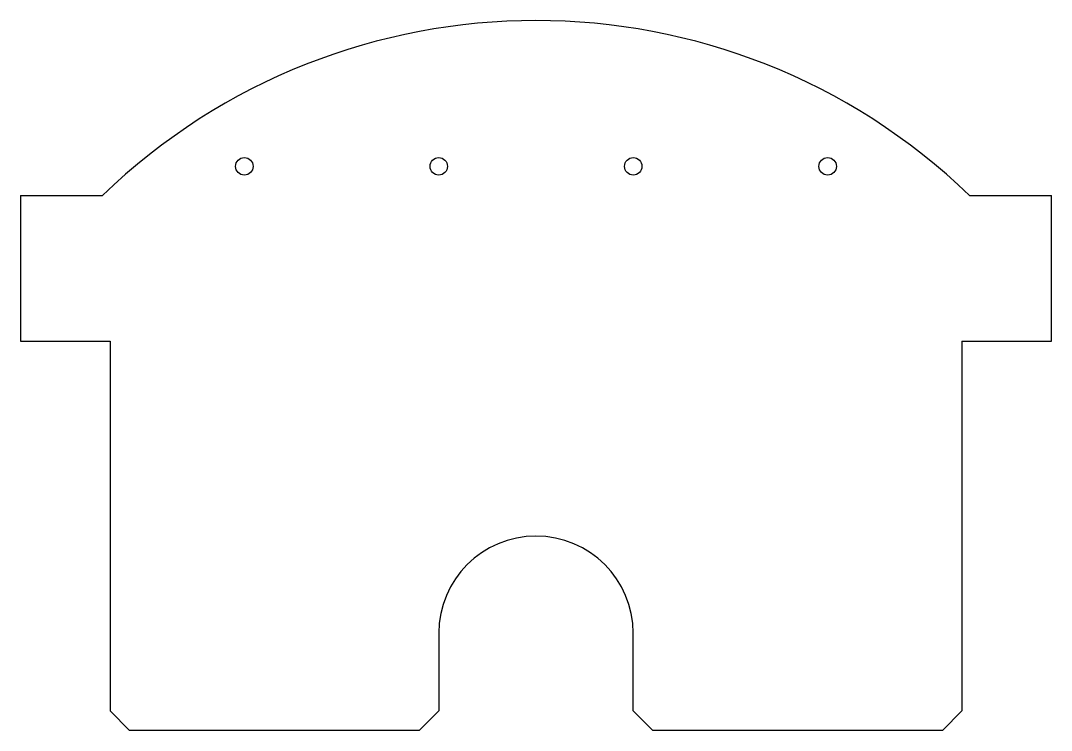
# Model space of a CAD drawing. Header units: millimetres. Extents: x -132 to 132, y -135 to 48.
import ezdxf

# ---------------------------------------------------------------- set-up
doc = ezdxf.new("R2010")
doc.units = ezdxf.units.MM

msp = doc.modelspace()

# ---------------------------------------------------------------- linework, layer by layer
at = {"color": 7, "linetype": 'Continuous', "lineweight": 25}
for p, q in [((-132.5, 3), (-132.5, -34.5)), ((-132.5, 3), (-111.45, 3)), ((111.45, 3), (132.5, 3)), ((132.5, -34.5), (132.5, 3)), ((-132.5, -34.5), (-109.5, -34.5)), ((-109.5, -34.5), (-109.5, -129.62)), ((109.5, -34.5), (132.5, -34.5)), ((109.5, -34.5), (109.5, -129.62)), ((-25, -109.62), (-25, -129.62)), ((25, -129.62), (25, -109.62)), ((-109.5, -129.62), (-104.5, -134.62)), ((-30, -134.62), (-25, -129.62)), ((25, -129.62), (30, -134.62)), ((104.5, -134.62), (109.5, -129.62)), ((-30, -134.62), (-104.5, -134.62)), ((104.5, -134.62), (30, -134.62))]:
    msp.add_line(p, q, dxfattribs=at)
for centre in [(-75, 10.5), (-25, 10.5), (25, 10.5), (75, 10.5)]:
    msp.add_circle(centre, 2.25, dxfattribs=at)
for centre, radius, start, end in [((0, -112.5), 160.5, 46.0236, 133.9764), ((0, -109.62), 25, 0, 180)]:
    msp.add_arc(centre, radius, start, end, dxfattribs=at)

doc.saveas('drawing.dxf')
